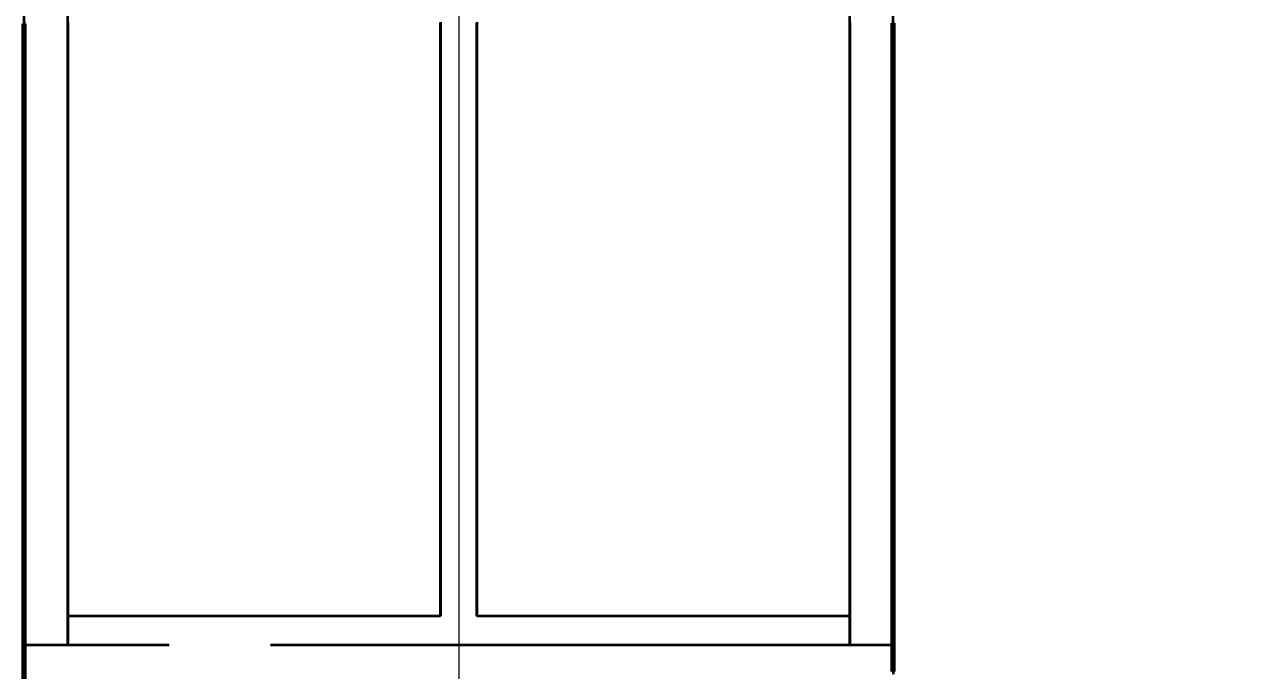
# Model space of a CAD drawing. Header units: millimetres. Extents: x 0 to 2382, y 0 to 420.
# Drawn here: x 138.4 to 146.8, y 111.22 to 115.68 of the extents above; entities that cross this region are included whole.
import ezdxf

# ---------------------------------------------------------------- set-up
doc = ezdxf.new("R2010")
doc.units = ezdxf.units.MM
doc.linetypes.add('IRAM-E-TRAZOS', pattern=[5, 4, -1])
for name, color, linetype, lineweight in [('01-VISIBLE', 7, 'CONTINUOUS', 70), ('02-OCULTA', 4, 'IRAM-E-TRAZOS', 35), ('04-COTA', 3, 'CONTINUOUS', 18)]:
    doc.layers.add(name, color=color, linetype=linetype, lineweight=lineweight)
doc.styles.add('ISO3098', font='isocpeur.ttf')
doc.dimstyles.new('FLAMA-IRAM', dxfattribs={"dimtxt": 3.5, "dimasz": 3.5, "dimexe": 2, "dimexo": 1.5, "dimgap": 1, "dimtad": 1, "dimdec": 1, "dimtxsty": 'ISO3098', "dimblk": 'IRAM_FLECHA', "dimblk1": 'IRAM_FLECHA', "dimblk2": 'IRAM_FLECHA', "dimcen": 2.5, "dimclrd": 256, "dimclre": 256, "dimclrt": 256, "dimazin": 3, "dimtfac": 1, "dimtmove": 0, "dimatfit": 3, "dimlwd": 18, "dimlwe": 18})

# ---------------------------------------------------------------- blocks, each defined once
blk = doc.blocks.new('IRAM_FLECHA')
blk.add_solid([(0, 0), (-1, 0.125), (-1, -0.125)])

msp = doc.modelspace()

# ---------------------------------------------------------------- linework, layer by layer
at = {"layer": '01-VISIBLE'}
for points in [[(138.4, 111.1375), (138.4, 111.225), (138.4, 111.3125), (138.4, 111.4), (138.4, 111.4875), (138.4, 111.575), (138.4, 111.6625), (138.4, 111.75), (138.4, 111.8375), (138.4, 111.925), (138.4, 112.0125), (138.4, 112.1), (138.4, 112.1875), (138.4, 112.275), (138.4, 112.3625), (138.4, 112.45), (138.4, 112.5375), (138.4, 112.625), (138.4, 112.7125), (138.4, 112.8), (138.4, 112.8875), (138.4, 112.975), (138.4, 113.0625), (138.4, 113.15), (138.4, 113.2375), (138.4, 113.325), (138.4, 113.4125), (138.4, 113.5), (138.4, 113.5875), (138.4, 113.675), (138.4, 113.7625), (138.4, 113.85), (138.4, 113.9375), (138.4, 114.025), (138.4, 114.1125), (138.4, 114.2), (138.4, 114.2875), (138.4, 114.375), (138.4, 114.4625), (138.4, 114.55), (138.4, 114.6375), (138.4, 114.725), (138.4, 114.8125), (138.4, 114.9), (138.4, 114.9875), (138.4, 115.075), (138.4, 115.1625), (138.4, 115.25), (138.4, 115.3375), (138.4, 115.425), (138.4, 115.5125), (138.4, 115.6), (138.4, 115.6875)], [(144.4, 111.2182), (144.4, 111.2995), (144.4, 111.3809), (144.4, 111.4622), (144.4, 111.5436), (144.4, 111.6249), (144.4, 111.7063), (144.4, 111.7876), (144.4, 111.869), (144.4, 111.9503), (144.4, 112.0316), (144.4, 112.113), (144.4, 112.1943), (144.4, 112.2757), (144.4, 112.357), (144.4, 112.4384), (144.4, 112.5197), (144.4, 112.6011), (144.4, 112.6824), (144.4, 112.7638), (144.4, 112.8451), (144.4, 112.9265), (144.4, 113.0078), (144.4, 113.0892), (144.4, 113.1705), (144.4, 113.2519), (144.4, 113.3332), (144.4, 113.4146), (144.4, 113.4959), (144.4, 113.5773), (144.4, 113.6586), (144.4, 113.74), (144.4, 113.8213), (144.4, 113.9026), (144.4, 113.984), (144.4, 114.0653), (144.4, 114.1467), (144.4, 114.228), (144.4, 114.3094), (144.4, 114.3907), (144.4, 114.4721), (144.4, 114.5534), (144.4, 114.6348), (144.4, 114.7161), (144.4, 114.7975), (144.4, 114.8788), (144.4, 114.9602), (144.4, 115.0415), (144.4, 115.1229), (144.4, 115.2042), (144.4, 115.2856), (144.4, 115.3669), (144.4, 115.4483), (144.4, 115.5296), (144.4, 115.611), (144.4, 115.6923)]]:
    msp.add_lwpolyline(points, dxfattribs=at)
at = {"layer": '02-OCULTA'}
for p, q in [((141.275, 111.6), (138.7, 111.6)), ((144.1, 111.6), (141.525, 111.6)), ((144.4, 111.4), (138.4, 111.4)), ((144.1, 111.4), (138.7, 111.4))]:
    msp.add_line(p, q, dxfattribs=at)
for points in [[(138.4, 111.4), (138.4, 111.463), (138.4, 111.526), (138.4, 111.589), (138.4, 111.652), (138.4, 111.715), (138.4, 111.778), (138.4, 111.841), (138.4, 111.904), (138.4, 111.967), (138.4, 112.03), (138.4, 112.093), (138.4, 112.156), (138.4, 112.219), (138.4, 112.282), (138.4, 112.345), (138.4, 112.408), (138.4, 112.471), (138.4, 112.534), (138.4, 112.597), (138.4, 112.66), (138.4, 112.723), (138.4, 112.786), (138.4, 112.849), (138.4, 112.912), (138.4, 112.975), (138.4, 113.038), (138.4, 113.101), (138.4, 113.164), (138.4, 113.227), (138.4, 113.29), (138.4, 113.353), (138.4, 113.416), (138.4, 113.479), (138.4, 113.542), (138.4, 113.605), (138.4, 113.668), (138.4, 113.731), (138.4, 113.794), (138.4, 113.857), (138.4, 113.92), (138.4, 113.983), (138.4, 114.046), (138.4, 114.109), (138.4, 114.172), (138.4, 114.235), (138.4, 114.298), (138.4, 114.361), (138.4, 114.424), (138.4, 114.487), (138.4, 114.55), (138.4, 114.613), (138.4, 114.676), (138.4, 114.739), (138.4, 114.802), (138.4, 114.865), (138.4, 114.928), (138.4, 114.991), (138.4, 115.054), (138.4, 115.117), (138.4, 115.18), (138.4, 115.243), (138.4, 115.306), (138.4, 115.369), (138.4, 115.432), (138.4, 115.495), (138.4, 115.558), (138.4, 115.621), (138.4, 115.684), (138.4, 115.747)], [(138.4, 115.7), (138.4, 115.65), (138.4, 115.6), (138.4, 115.55), (138.4, 115.5), (138.4, 115.45), (138.4, 115.4), (138.4, 115.35), (138.4, 115.3), (138.4, 115.25), (138.4, 115.2), (138.4, 115.15), (138.4, 115.1), (138.4, 115.05), (138.4, 115), (138.4, 114.95), (138.4, 114.9), (138.4, 114.85), (138.4, 114.8), (138.4, 114.75), (138.4, 114.7), (138.4, 114.65), (138.4, 114.6), (138.4, 114.55), (138.4, 114.5), (138.4, 114.45), (138.4, 114.4), (138.4, 114.35), (138.4, 114.3), (138.4, 114.25), (138.4, 114.2), (138.4, 114.15), (138.4, 114.1), (138.4, 114.05), (138.4, 114), (138.4, 113.95), (138.4, 113.9), (138.4, 113.85), (138.4, 113.8), (138.4, 113.75), (138.4, 113.7), (138.4, 113.65), (138.4, 113.6), (138.4, 113.55), (138.4, 113.5), (138.4, 113.45), (138.4, 113.4), (138.4, 113.35), (138.4, 113.3), (138.4, 113.25), (138.4, 113.2), (138.4, 113.15), (138.4, 113.1), (138.4, 113.05), (138.4, 113), (138.4, 112.95), (138.4, 112.9), (138.4, 112.85), (138.4, 112.8), (138.4, 112.75), (138.4, 112.7), (138.4, 112.65), (138.4, 112.6), (138.4, 112.55), (138.4, 112.5), (138.4, 112.45), (138.4, 112.4), (138.4, 112.35), (138.4, 112.3), (138.4, 112.25), (138.4, 112.2), (138.4, 112.15), (138.4, 112.1), (138.4, 112.05), (138.4, 112), (138.4, 111.95), (138.4, 111.9), (138.4, 111.85), (138.4, 111.8), (138.4, 111.75), (138.4, 111.7), (138.4, 111.65), (138.4, 111.6), (138.4, 111.55), (138.4, 111.5), (138.4, 111.45), (138.4, 111.4), (138.4, 111.35), (138.4, 111.3), (138.4, 111.25), (138.4, 111.2)], [(138.4, 115.7), (138.4, 115.65), (138.4, 115.6), (138.4, 115.55), (138.4, 115.5), (138.4, 115.45), (138.4, 115.4), (138.4, 115.35), (138.4, 115.3), (138.4, 115.25), (138.4, 115.2), (138.4, 115.15), (138.4, 115.1), (138.4, 115.05), (138.4, 115), (138.4, 114.95), (138.4, 114.9), (138.4, 114.85), (138.4, 114.8), (138.4, 114.75), (138.4, 114.7), (138.4, 114.65), (138.4, 114.6), (138.4, 114.55), (138.4, 114.5), (138.4, 114.45), (138.4, 114.4), (138.4, 114.35), (138.4, 114.3), (138.4, 114.25), (138.4, 114.2), (138.4, 114.15), (138.4, 114.1), (138.4, 114.05), (138.4, 114), (138.4, 113.95), (138.4, 113.9), (138.4, 113.85), (138.4, 113.8), (138.4, 113.75), (138.4, 113.7), (138.4, 113.65), (138.4, 113.6), (138.4, 113.55), (138.4, 113.5), (138.4, 113.45), (138.4, 113.4), (138.4, 113.35), (138.4, 113.3), (138.4, 113.25), (138.4, 113.2), (138.4, 113.15), (138.4, 113.1), (138.4, 113.05), (138.4, 113), (138.4, 112.95), (138.4, 112.9), (138.4, 112.85), (138.4, 112.8), (138.4, 112.75), (138.4, 112.7), (138.4, 112.65), (138.4, 112.6), (138.4, 112.55), (138.4, 112.5), (138.4, 112.45), (138.4, 112.4), (138.4, 112.35), (138.4, 112.3), (138.4, 112.25), (138.4, 112.2), (138.4, 112.15), (138.4, 112.1), (138.4, 112.05), (138.4, 112), (138.4, 111.95), (138.4, 111.9), (138.4, 111.85), (138.4, 111.8), (138.4, 111.75), (138.4, 111.7), (138.4, 111.65), (138.4, 111.6), (138.4, 111.55), (138.4, 111.5), (138.4, 111.45), (138.4, 111.4)], [(138.7, 111.4), (138.7, 111.463), (138.7, 111.526), (138.7, 111.589), (138.7, 111.652), (138.7, 111.715), (138.7, 111.778), (138.7, 111.841), (138.7, 111.904), (138.7, 111.967), (138.7, 112.03), (138.7, 112.093), (138.7, 112.156), (138.7, 112.219), (138.7, 112.282), (138.7, 112.345), (138.7, 112.408), (138.7, 112.471), (138.7, 112.534), (138.7, 112.597), (138.7, 112.66), (138.7, 112.723), (138.7, 112.786), (138.7, 112.849), (138.7, 112.912), (138.7, 112.975), (138.7, 113.038), (138.7, 113.101), (138.7, 113.164), (138.7, 113.227), (138.7, 113.29), (138.7, 113.353), (138.7, 113.416), (138.7, 113.479), (138.7, 113.542), (138.7, 113.605), (138.7, 113.668), (138.7, 113.731), (138.7, 113.794), (138.7, 113.857), (138.7, 113.92), (138.7, 113.983), (138.7, 114.046), (138.7, 114.109), (138.7, 114.172), (138.7, 114.235), (138.7, 114.298), (138.7, 114.361), (138.7, 114.424), (138.7, 114.487), (138.7, 114.55), (138.7, 114.613), (138.7, 114.676), (138.7, 114.739), (138.7, 114.802), (138.7, 114.865), (138.7, 114.928), (138.7, 114.991), (138.7, 115.054), (138.7, 115.117), (138.7, 115.18), (138.7, 115.243), (138.7, 115.306), (138.7, 115.369), (138.7, 115.432), (138.7, 115.495), (138.7, 115.558), (138.7, 115.621), (138.7, 115.684), (138.7, 115.747)], [(138.7, 115.7), (138.7, 115.65), (138.7, 115.6), (138.7, 115.55), (138.7, 115.5), (138.7, 115.45), (138.7, 115.4), (138.7, 115.35), (138.7, 115.3), (138.7, 115.25), (138.7, 115.2), (138.7, 115.15), (138.7, 115.1), (138.7, 115.05), (138.7, 115), (138.7, 114.95), (138.7, 114.9), (138.7, 114.85), (138.7, 114.8), (138.7, 114.75), (138.7, 114.7), (138.7, 114.65), (138.7, 114.6), (138.7, 114.55), (138.7, 114.5), (138.7, 114.45), (138.7, 114.4), (138.7, 114.35), (138.7, 114.3), (138.7, 114.25), (138.7, 114.2), (138.7, 114.15), (138.7, 114.1), (138.7, 114.05), (138.7, 114), (138.7, 113.95), (138.7, 113.9), (138.7, 113.85), (138.7, 113.8), (138.7, 113.75), (138.7, 113.7), (138.7, 113.65), (138.7, 113.6), (138.7, 113.55), (138.7, 113.5), (138.7, 113.45), (138.7, 113.4), (138.7, 113.35), (138.7, 113.3), (138.7, 113.25), (138.7, 113.2), (138.7, 113.15), (138.7, 113.1), (138.7, 113.05), (138.7, 113), (138.7, 112.95), (138.7, 112.9), (138.7, 112.85), (138.7, 112.8), (138.7, 112.75), (138.7, 112.7), (138.7, 112.65), (138.7, 112.6), (138.7, 112.55), (138.7, 112.5), (138.7, 112.45), (138.7, 112.4), (138.7, 112.35), (138.7, 112.3), (138.7, 112.25), (138.7, 112.2), (138.7, 112.15), (138.7, 112.1), (138.7, 112.05), (138.7, 112), (138.7, 111.95), (138.7, 111.9), (138.7, 111.85), (138.7, 111.8), (138.7, 111.75), (138.7, 111.7), (138.7, 111.65), (138.7, 111.6), (138.7, 111.55), (138.7, 111.5), (138.7, 111.45), (138.7, 111.4)], [(138.7, 115.7), (138.7, 115.65), (138.7, 115.6), (138.7, 115.55), (138.7, 115.5), (138.7, 115.45), (138.7, 115.4), (138.7, 115.35), (138.7, 115.3), (138.7, 115.25), (138.7, 115.2), (138.7, 115.15), (138.7, 115.1), (138.7, 115.05), (138.7, 115), (138.7, 114.95), (138.7, 114.9), (138.7, 114.85), (138.7, 114.8), (138.7, 114.75), (138.7, 114.7), (138.7, 114.65), (138.7, 114.6), (138.7, 114.55), (138.7, 114.5), (138.7, 114.45), (138.7, 114.4), (138.7, 114.35), (138.7, 114.3), (138.7, 114.25), (138.7, 114.2), (138.7, 114.15), (138.7, 114.1), (138.7, 114.05), (138.7, 114), (138.7, 113.95), (138.7, 113.9), (138.7, 113.85), (138.7, 113.8), (138.7, 113.75), (138.7, 113.7), (138.7, 113.65), (138.7, 113.6), (138.7, 113.55), (138.7, 113.5), (138.7, 113.45), (138.7, 113.4), (138.7, 113.35), (138.7, 113.3), (138.7, 113.25), (138.7, 113.2), (138.7, 113.15), (138.7, 113.1), (138.7, 113.05), (138.7, 113), (138.7, 112.95), (138.7, 112.9), (138.7, 112.85), (138.7, 112.8), (138.7, 112.75), (138.7, 112.7), (138.7, 112.65), (138.7, 112.6), (138.7, 112.55), (138.7, 112.5), (138.7, 112.45), (138.7, 112.4), (138.7, 112.35), (138.7, 112.3), (138.7, 112.25), (138.7, 112.2), (138.7, 112.15), (138.7, 112.1), (138.7, 112.05), (138.7, 112), (138.7, 111.95), (138.7, 111.9), (138.7, 111.85), (138.7, 111.8), (138.7, 111.75), (138.7, 111.7), (138.7, 111.65), (138.7, 111.6)], [(138.7, 111.6), (138.7, 111.662), (138.7, 111.724), (138.7, 111.786), (138.7, 111.848), (138.7, 111.91), (138.7, 111.972), (138.7, 112.034), (138.7, 112.096), (138.7, 112.158), (138.7, 112.22), (138.7, 112.282), (138.7, 112.344), (138.7, 112.406), (138.7, 112.468), (138.7, 112.53), (138.7, 112.592), (138.7, 112.654), (138.7, 112.716), (138.7, 112.778), (138.7, 112.84), (138.7, 112.902), (138.7, 112.964), (138.7, 113.026), (138.7, 113.088), (138.7, 113.15), (138.7, 113.212), (138.7, 113.274), (138.7, 113.336), (138.7, 113.398), (138.7, 113.46), (138.7, 113.522), (138.7, 113.584), (138.7, 113.646), (138.7, 113.708), (138.7, 113.77), (138.7, 113.832), (138.7, 113.894), (138.7, 113.956), (138.7, 114.018), (138.7, 114.08), (138.7, 114.142), (138.7, 114.204), (138.7, 114.266), (138.7, 114.328), (138.7, 114.39), (138.7, 114.452), (138.7, 114.514), (138.7, 114.576), (138.7, 114.638), (138.7, 114.7), (138.7, 114.762), (138.7, 114.824), (138.7, 114.886), (138.7, 114.948), (138.7, 115.01), (138.7, 115.072), (138.7, 115.134), (138.7, 115.196), (138.7, 115.258), (138.7, 115.32), (138.7, 115.382), (138.7, 115.444), (138.7, 115.506), (138.7, 115.568), (138.7, 115.63), (138.7, 115.692)], [(141.275, 115.7), (141.275, 115.65), (141.275, 115.6), (141.275, 115.55), (141.275, 115.5), (141.275, 115.45), (141.275, 115.4), (141.275, 115.35), (141.275, 115.3), (141.275, 115.25), (141.275, 115.2), (141.275, 115.15), (141.275, 115.1), (141.275, 115.05), (141.275, 115), (141.275, 114.95), (141.275, 114.9), (141.275, 114.85), (141.275, 114.8), (141.275, 114.75), (141.275, 114.7), (141.275, 114.65), (141.275, 114.6), (141.275, 114.55), (141.275, 114.5), (141.275, 114.45), (141.275, 114.4), (141.275, 114.35), (141.275, 114.3), (141.275, 114.25), (141.275, 114.2), (141.275, 114.15), (141.275, 114.1), (141.275, 114.05), (141.275, 114), (141.275, 113.95), (141.275, 113.9), (141.275, 113.85), (141.275, 113.8), (141.275, 113.75), (141.275, 113.7), (141.275, 113.65), (141.275, 113.6), (141.275, 113.55), (141.275, 113.5), (141.275, 113.45), (141.275, 113.4), (141.275, 113.35), (141.275, 113.3), (141.275, 113.25), (141.275, 113.2), (141.275, 113.15), (141.275, 113.1), (141.275, 113.05), (141.275, 113), (141.275, 112.95), (141.275, 112.9), (141.275, 112.85), (141.275, 112.8), (141.275, 112.75), (141.275, 112.7), (141.275, 112.65), (141.275, 112.6), (141.275, 112.55), (141.275, 112.5), (141.275, 112.45), (141.275, 112.4), (141.275, 112.35), (141.275, 112.3), (141.275, 112.25), (141.275, 112.2), (141.275, 112.15), (141.275, 112.1), (141.275, 112.05), (141.275, 112), (141.275, 111.95), (141.275, 111.9), (141.275, 111.85), (141.275, 111.8), (141.275, 111.75), (141.275, 111.7), (141.275, 111.65), (141.275, 111.6)], [(141.275, 111.6), (141.275, 111.662), (141.275, 111.724), (141.275, 111.786), (141.275, 111.848), (141.275, 111.91), (141.275, 111.972), (141.275, 112.034), (141.275, 112.096), (141.275, 112.158), (141.275, 112.22), (141.275, 112.282), (141.275, 112.344), (141.275, 112.406), (141.275, 112.468), (141.275, 112.53), (141.275, 112.592), (141.275, 112.654), (141.275, 112.716), (141.275, 112.778), (141.275, 112.84), (141.275, 112.902), (141.275, 112.964), (141.275, 113.026), (141.275, 113.088), (141.275, 113.15), (141.275, 113.212), (141.275, 113.274), (141.275, 113.336), (141.275, 113.398), (141.275, 113.46), (141.275, 113.522), (141.275, 113.584), (141.275, 113.646), (141.275, 113.708), (141.275, 113.77), (141.275, 113.832), (141.275, 113.894), (141.275, 113.956), (141.275, 114.018), (141.275, 114.08), (141.275, 114.142), (141.275, 114.204), (141.275, 114.266), (141.275, 114.328), (141.275, 114.39), (141.275, 114.452), (141.275, 114.514), (141.275, 114.576), (141.275, 114.638), (141.275, 114.7), (141.275, 114.762), (141.275, 114.824), (141.275, 114.886), (141.275, 114.948), (141.275, 115.01), (141.275, 115.072), (141.275, 115.134), (141.275, 115.196), (141.275, 115.258), (141.275, 115.32), (141.275, 115.382), (141.275, 115.444), (141.275, 115.506), (141.275, 115.568), (141.275, 115.63), (141.275, 115.692)], [(141.525, 115.7), (141.525, 115.65), (141.525, 115.6), (141.525, 115.55), (141.525, 115.5), (141.525, 115.45), (141.525, 115.4), (141.525, 115.35), (141.525, 115.3), (141.525, 115.25), (141.525, 115.2), (141.525, 115.15), (141.525, 115.1), (141.525, 115.05), (141.525, 115), (141.525, 114.95), (141.525, 114.9), (141.525, 114.85), (141.525, 114.8), (141.525, 114.75), (141.525, 114.7), (141.525, 114.65), (141.525, 114.6), (141.525, 114.55), (141.525, 114.5), (141.525, 114.45), (141.525, 114.4), (141.525, 114.35), (141.525, 114.3), (141.525, 114.25), (141.525, 114.2), (141.525, 114.15), (141.525, 114.1), (141.525, 114.05), (141.525, 114), (141.525, 113.95), (141.525, 113.9), (141.525, 113.85), (141.525, 113.8), (141.525, 113.75), (141.525, 113.7), (141.525, 113.65), (141.525, 113.6), (141.525, 113.55), (141.525, 113.5), (141.525, 113.45), (141.525, 113.4), (141.525, 113.35), (141.525, 113.3), (141.525, 113.25), (141.525, 113.2), (141.525, 113.15), (141.525, 113.1), (141.525, 113.05), (141.525, 113), (141.525, 112.95), (141.525, 112.9), (141.525, 112.85), (141.525, 112.8), (141.525, 112.75), (141.525, 112.7), (141.525, 112.65), (141.525, 112.6), (141.525, 112.55), (141.525, 112.5), (141.525, 112.45), (141.525, 112.4), (141.525, 112.35), (141.525, 112.3), (141.525, 112.25), (141.525, 112.2), (141.525, 112.15), (141.525, 112.1), (141.525, 112.05), (141.525, 112), (141.525, 111.95), (141.525, 111.9), (141.525, 111.85), (141.525, 111.8), (141.525, 111.75), (141.525, 111.7), (141.525, 111.65), (141.525, 111.6)], [(141.525, 111.6), (141.525, 111.662), (141.525, 111.724), (141.525, 111.786), (141.525, 111.848), (141.525, 111.91), (141.525, 111.972), (141.525, 112.034), (141.525, 112.096), (141.525, 112.158), (141.525, 112.22), (141.525, 112.282), (141.525, 112.344), (141.525, 112.406), (141.525, 112.468), (141.525, 112.53), (141.525, 112.592), (141.525, 112.654), (141.525, 112.716), (141.525, 112.778), (141.525, 112.84), (141.525, 112.902), (141.525, 112.964), (141.525, 113.026), (141.525, 113.088), (141.525, 113.15), (141.525, 113.212), (141.525, 113.274), (141.525, 113.336), (141.525, 113.398), (141.525, 113.46), (141.525, 113.522), (141.525, 113.584), (141.525, 113.646), (141.525, 113.708), (141.525, 113.77), (141.525, 113.832), (141.525, 113.894), (141.525, 113.956), (141.525, 114.018), (141.525, 114.08), (141.525, 114.142), (141.525, 114.204), (141.525, 114.266), (141.525, 114.328), (141.525, 114.39), (141.525, 114.452), (141.525, 114.514), (141.525, 114.576), (141.525, 114.638), (141.525, 114.7), (141.525, 114.762), (141.525, 114.824), (141.525, 114.886), (141.525, 114.948), (141.525, 115.01), (141.525, 115.072), (141.525, 115.134), (141.525, 115.196), (141.525, 115.258), (141.525, 115.32), (141.525, 115.382), (141.525, 115.444), (141.525, 115.506), (141.525, 115.568), (141.525, 115.63), (141.525, 115.692)], [(144.1, 111.4), (144.1, 111.463), (144.1, 111.526), (144.1, 111.589), (144.1, 111.652), (144.1, 111.715), (144.1, 111.778), (144.1, 111.841), (144.1, 111.904), (144.1, 111.967), (144.1, 112.03), (144.1, 112.093), (144.1, 112.156), (144.1, 112.219), (144.1, 112.282), (144.1, 112.345), (144.1, 112.408), (144.1, 112.471), (144.1, 112.534), (144.1, 112.597), (144.1, 112.66), (144.1, 112.723), (144.1, 112.786), (144.1, 112.849), (144.1, 112.912), (144.1, 112.975), (144.1, 113.038), (144.1, 113.101), (144.1, 113.164), (144.1, 113.227), (144.1, 113.29), (144.1, 113.353), (144.1, 113.416), (144.1, 113.479), (144.1, 113.542), (144.1, 113.605), (144.1, 113.668), (144.1, 113.731), (144.1, 113.794), (144.1, 113.857), (144.1, 113.92), (144.1, 113.983), (144.1, 114.046), (144.1, 114.109), (144.1, 114.172), (144.1, 114.235), (144.1, 114.298), (144.1, 114.361), (144.1, 114.424), (144.1, 114.487), (144.1, 114.55), (144.1, 114.613), (144.1, 114.676), (144.1, 114.739), (144.1, 114.802), (144.1, 114.865), (144.1, 114.928), (144.1, 114.991), (144.1, 115.054), (144.1, 115.117), (144.1, 115.18), (144.1, 115.243), (144.1, 115.306), (144.1, 115.369), (144.1, 115.432), (144.1, 115.495), (144.1, 115.558), (144.1, 115.621), (144.1, 115.684), (144.1, 115.747)], [(144.1, 115.7), (144.1, 115.65), (144.1, 115.6), (144.1, 115.55), (144.1, 115.5), (144.1, 115.45), (144.1, 115.4), (144.1, 115.35), (144.1, 115.3), (144.1, 115.25), (144.1, 115.2), (144.1, 115.15), (144.1, 115.1), (144.1, 115.05), (144.1, 115), (144.1, 114.95), (144.1, 114.9), (144.1, 114.85), (144.1, 114.8), (144.1, 114.75), (144.1, 114.7), (144.1, 114.65), (144.1, 114.6), (144.1, 114.55), (144.1, 114.5), (144.1, 114.45), (144.1, 114.4), (144.1, 114.35), (144.1, 114.3), (144.1, 114.25), (144.1, 114.2), (144.1, 114.15), (144.1, 114.1), (144.1, 114.05), (144.1, 114), (144.1, 113.95), (144.1, 113.9), (144.1, 113.85), (144.1, 113.8), (144.1, 113.75), (144.1, 113.7), (144.1, 113.65), (144.1, 113.6), (144.1, 113.55), (144.1, 113.5), (144.1, 113.45), (144.1, 113.4), (144.1, 113.35), (144.1, 113.3), (144.1, 113.25), (144.1, 113.2), (144.1, 113.15), (144.1, 113.1), (144.1, 113.05), (144.1, 113), (144.1, 112.95), (144.1, 112.9), (144.1, 112.85), (144.1, 112.8), (144.1, 112.75), (144.1, 112.7), (144.1, 112.65), (144.1, 112.6), (144.1, 112.55), (144.1, 112.5), (144.1, 112.45), (144.1, 112.4), (144.1, 112.35), (144.1, 112.3), (144.1, 112.25), (144.1, 112.2), (144.1, 112.15), (144.1, 112.1), (144.1, 112.05), (144.1, 112), (144.1, 111.95), (144.1, 111.9), (144.1, 111.85), (144.1, 111.8), (144.1, 111.75), (144.1, 111.7), (144.1, 111.65), (144.1, 111.6), (144.1, 111.55), (144.1, 111.5), (144.1, 111.45), (144.1, 111.4)], [(144.1, 115.7), (144.1, 115.65), (144.1, 115.6), (144.1, 115.55), (144.1, 115.5), (144.1, 115.45), (144.1, 115.4), (144.1, 115.35), (144.1, 115.3), (144.1, 115.25), (144.1, 115.2), (144.1, 115.15), (144.1, 115.1), (144.1, 115.05), (144.1, 115), (144.1, 114.95), (144.1, 114.9), (144.1, 114.85), (144.1, 114.8), (144.1, 114.75), (144.1, 114.7), (144.1, 114.65), (144.1, 114.6), (144.1, 114.55), (144.1, 114.5), (144.1, 114.45), (144.1, 114.4), (144.1, 114.35), (144.1, 114.3), (144.1, 114.25), (144.1, 114.2), (144.1, 114.15), (144.1, 114.1), (144.1, 114.05), (144.1, 114), (144.1, 113.95), (144.1, 113.9), (144.1, 113.85), (144.1, 113.8), (144.1, 113.75), (144.1, 113.7), (144.1, 113.65), (144.1, 113.6), (144.1, 113.55), (144.1, 113.5), (144.1, 113.45), (144.1, 113.4), (144.1, 113.35), (144.1, 113.3), (144.1, 113.25), (144.1, 113.2), (144.1, 113.15), (144.1, 113.1), (144.1, 113.05), (144.1, 113), (144.1, 112.95), (144.1, 112.9), (144.1, 112.85), (144.1, 112.8), (144.1, 112.75), (144.1, 112.7), (144.1, 112.65), (144.1, 112.6), (144.1, 112.55), (144.1, 112.5), (144.1, 112.45), (144.1, 112.4), (144.1, 112.35), (144.1, 112.3), (144.1, 112.25), (144.1, 112.2), (144.1, 112.15), (144.1, 112.1), (144.1, 112.05), (144.1, 112), (144.1, 111.95), (144.1, 111.9), (144.1, 111.85), (144.1, 111.8), (144.1, 111.75), (144.1, 111.7), (144.1, 111.65), (144.1, 111.6)], [(144.1, 111.6), (144.1, 111.662), (144.1, 111.724), (144.1, 111.786), (144.1, 111.848), (144.1, 111.91), (144.1, 111.972), (144.1, 112.034), (144.1, 112.096), (144.1, 112.158), (144.1, 112.22), (144.1, 112.282), (144.1, 112.344), (144.1, 112.406), (144.1, 112.468), (144.1, 112.53), (144.1, 112.592), (144.1, 112.654), (144.1, 112.716), (144.1, 112.778), (144.1, 112.84), (144.1, 112.902), (144.1, 112.964), (144.1, 113.026), (144.1, 113.088), (144.1, 113.15), (144.1, 113.212), (144.1, 113.274), (144.1, 113.336), (144.1, 113.398), (144.1, 113.46), (144.1, 113.522), (144.1, 113.584), (144.1, 113.646), (144.1, 113.708), (144.1, 113.77), (144.1, 113.832), (144.1, 113.894), (144.1, 113.956), (144.1, 114.018), (144.1, 114.08), (144.1, 114.142), (144.1, 114.204), (144.1, 114.266), (144.1, 114.328), (144.1, 114.39), (144.1, 114.452), (144.1, 114.514), (144.1, 114.576), (144.1, 114.638), (144.1, 114.7), (144.1, 114.762), (144.1, 114.824), (144.1, 114.886), (144.1, 114.948), (144.1, 115.01), (144.1, 115.072), (144.1, 115.134), (144.1, 115.196), (144.1, 115.258), (144.1, 115.32), (144.1, 115.382), (144.1, 115.444), (144.1, 115.506), (144.1, 115.568), (144.1, 115.63), (144.1, 115.692)], [(144.4, 111.4), (144.4, 111.463), (144.4, 111.526), (144.4, 111.589), (144.4, 111.652), (144.4, 111.715), (144.4, 111.778), (144.4, 111.841), (144.4, 111.904), (144.4, 111.967), (144.4, 112.03), (144.4, 112.093), (144.4, 112.156), (144.4, 112.219), (144.4, 112.282), (144.4, 112.345), (144.4, 112.408), (144.4, 112.471), (144.4, 112.534), (144.4, 112.597), (144.4, 112.66), (144.4, 112.723), (144.4, 112.786), (144.4, 112.849), (144.4, 112.912), (144.4, 112.975), (144.4, 113.038), (144.4, 113.101), (144.4, 113.164), (144.4, 113.227), (144.4, 113.29), (144.4, 113.353), (144.4, 113.416), (144.4, 113.479), (144.4, 113.542), (144.4, 113.605), (144.4, 113.668), (144.4, 113.731), (144.4, 113.794), (144.4, 113.857), (144.4, 113.92), (144.4, 113.983), (144.4, 114.046), (144.4, 114.109), (144.4, 114.172), (144.4, 114.235), (144.4, 114.298), (144.4, 114.361), (144.4, 114.424), (144.4, 114.487), (144.4, 114.55), (144.4, 114.613), (144.4, 114.676), (144.4, 114.739), (144.4, 114.802), (144.4, 114.865), (144.4, 114.928), (144.4, 114.991), (144.4, 115.054), (144.4, 115.117), (144.4, 115.18), (144.4, 115.243), (144.4, 115.306), (144.4, 115.369), (144.4, 115.432), (144.4, 115.495), (144.4, 115.558), (144.4, 115.621), (144.4, 115.684), (144.4, 115.747)], [(144.4, 115.7), (144.4, 115.65), (144.4, 115.6), (144.4, 115.55), (144.4, 115.5), (144.4, 115.45), (144.4, 115.4), (144.4, 115.35), (144.4, 115.3), (144.4, 115.25), (144.4, 115.2), (144.4, 115.15), (144.4, 115.1), (144.4, 115.05), (144.4, 115), (144.4, 114.95), (144.4, 114.9), (144.4, 114.85), (144.4, 114.8), (144.4, 114.75), (144.4, 114.7), (144.4, 114.65), (144.4, 114.6), (144.4, 114.55), (144.4, 114.5), (144.4, 114.45), (144.4, 114.4), (144.4, 114.35), (144.4, 114.3), (144.4, 114.25), (144.4, 114.2), (144.4, 114.15), (144.4, 114.1), (144.4, 114.05), (144.4, 114), (144.4, 113.95), (144.4, 113.9), (144.4, 113.85), (144.4, 113.8), (144.4, 113.75), (144.4, 113.7), (144.4, 113.65), (144.4, 113.6), (144.4, 113.55), (144.4, 113.5), (144.4, 113.45), (144.4, 113.4), (144.4, 113.35), (144.4, 113.3), (144.4, 113.25), (144.4, 113.2), (144.4, 113.15), (144.4, 113.1), (144.4, 113.05), (144.4, 113), (144.4, 112.95), (144.4, 112.9), (144.4, 112.85), (144.4, 112.8), (144.4, 112.75), (144.4, 112.7), (144.4, 112.65), (144.4, 112.6), (144.4, 112.55), (144.4, 112.5), (144.4, 112.45), (144.4, 112.4), (144.4, 112.35), (144.4, 112.3), (144.4, 112.25), (144.4, 112.2), (144.4, 112.15), (144.4, 112.1), (144.4, 112.05), (144.4, 112), (144.4, 111.95), (144.4, 111.9), (144.4, 111.85), (144.4, 111.8), (144.4, 111.75), (144.4, 111.7), (144.4, 111.65), (144.4, 111.6), (144.4, 111.55), (144.4, 111.5), (144.4, 111.45), (144.4, 111.4), (144.4, 111.35), (144.4, 111.3), (144.4, 111.25), (144.4, 111.2)], [(144.4, 115.7), (144.4, 115.65), (144.4, 115.6), (144.4, 115.55), (144.4, 115.5), (144.4, 115.45), (144.4, 115.4), (144.4, 115.35), (144.4, 115.3), (144.4, 115.25), (144.4, 115.2), (144.4, 115.15), (144.4, 115.1), (144.4, 115.05), (144.4, 115), (144.4, 114.95), (144.4, 114.9), (144.4, 114.85), (144.4, 114.8), (144.4, 114.75), (144.4, 114.7), (144.4, 114.65), (144.4, 114.6), (144.4, 114.55), (144.4, 114.5), (144.4, 114.45), (144.4, 114.4), (144.4, 114.35), (144.4, 114.3), (144.4, 114.25), (144.4, 114.2), (144.4, 114.15), (144.4, 114.1), (144.4, 114.05), (144.4, 114), (144.4, 113.95), (144.4, 113.9), (144.4, 113.85), (144.4, 113.8), (144.4, 113.75), (144.4, 113.7), (144.4, 113.65), (144.4, 113.6), (144.4, 113.55), (144.4, 113.5), (144.4, 113.45), (144.4, 113.4), (144.4, 113.35), (144.4, 113.3), (144.4, 113.25), (144.4, 113.2), (144.4, 113.15), (144.4, 113.1), (144.4, 113.05), (144.4, 113), (144.4, 112.95), (144.4, 112.9), (144.4, 112.85), (144.4, 112.8), (144.4, 112.75), (144.4, 112.7), (144.4, 112.65), (144.4, 112.6), (144.4, 112.55), (144.4, 112.5), (144.4, 112.45), (144.4, 112.4), (144.4, 112.35), (144.4, 112.3), (144.4, 112.25), (144.4, 112.2), (144.4, 112.15), (144.4, 112.1), (144.4, 112.05), (144.4, 112), (144.4, 111.95), (144.4, 111.9), (144.4, 111.85), (144.4, 111.8), (144.4, 111.75), (144.4, 111.7), (144.4, 111.65), (144.4, 111.6), (144.4, 111.55), (144.4, 111.5), (144.4, 111.45), (144.4, 111.4)]]:
    msp.add_lwpolyline(points, dxfattribs=at)

# ---------------------------------------------------------------- dimensions: what is measured, and where the dimension line sits
at = {"layer": '04-COTA'}
msp.add_linear_dim(base=(141.4, 87.5), p1=(141.4, 124), p2=(184.6, 124), dimstyle='FLAMA-IRAM', override={"dimlfac": 10, "dimpost": 'trocha <>'}, dxfattribs=at).render()

doc.saveas('drawing.dxf')
